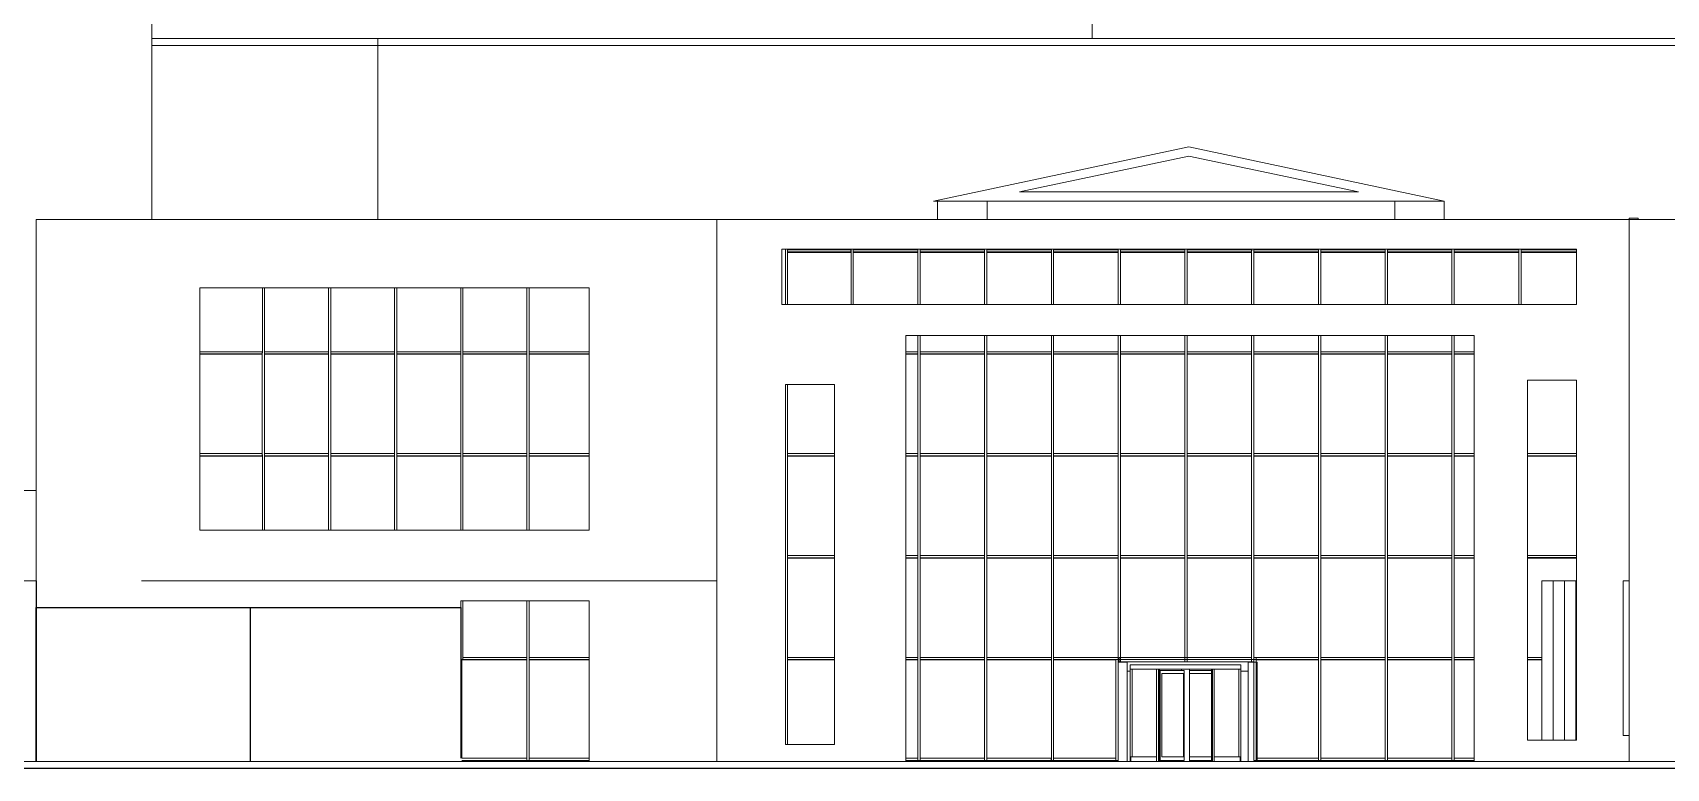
# Model space of a CAD drawing. Header units: millimetres. Extents: x 3062 to 3755, y 1606 to 1663.
# Drawn here: x 3232.74 to 3239.11, y 1630.89 to 1633.77 of the extents above; entities that cross this region are included whole.
import ezdxf

# ---------------------------------------------------------------- set-up
doc = ezdxf.new("R2010")
doc.units = ezdxf.units.MM
for name, color, linetype, lineweight in [('A-COLS', 52, 'Continuous', 9), ('A-DOOR', 31, 'Continuous', 9), ('A-DOOR-FRAM', 31, 'Continuous', 18), ('A-DOOR-GLAZ', 31, 'Continuous', 9), ('A-FLOR', 192, 'Continuous', 9), ('A-GENM', 13, 'Continuous', 9), ('A-GLAZ-CURT', 52, 'Continuous', 9), ('A-GLAZ-CWMG', 51, 'Continuous', 9), ('A-WALL', 113, 'Continuous', 9)]:
    doc.layers.add(name, color=color, linetype=linetype, lineweight=lineweight)
doc.layers.add('WORK', color=7, linetype='Continuous')

# ---------------------------------------------------------------- blocks, each defined once
blk = doc.blocks.new('System Panel - Glazed-417471-South')
at = {"layer": 'A-GLAZ-CURT'}
for p, q in [((136432, 2249), (136112, 2249)), ((137197, 2249), (137182, 2249))]:
    blk.add_line(p, q, dxfattribs=at)
blk = doc.blocks.new('System Panel - Glazed-V1-South')
at = {"layer": 'A-GLAZ-CURT'}
blk.add_line((134932, 2249), (134494, 2249), dxfattribs=at)
blk = doc.blocks.new('System Panel - Glazed-V2-South')
at = {"layer": 'A-GLAZ-CURT'}
blk.add_line((134444, 2249), (133017, 2249), dxfattribs=at)
blk = doc.blocks.new('System Panel - Glazed-427677-South')
at = {"layer": 'A-GLAZ-CURT'}
blk.add_line((131490, 2249), (130112, 2249), dxfattribs=at)
blk = doc.blocks.new('System Panel - Glazed-427678-South')
at = {"layer": 'A-GLAZ-CURT'}
blk.add_line((127008, 2249), (125630, 2249), dxfattribs=at)
blk = doc.blocks.new('System Panel - Glazed-417472-South')
at = {"layer": 'A-GLAZ-CURT'}
blk.add_line((137197, 4504), (136112, 4504), dxfattribs=at)
blk = doc.blocks.new('System Panel - Glazed-V3-South')
at = {"layer": 'A-GLAZ-CURT'}
blk.add_line((134932, 4504), (134494, 4504), dxfattribs=at)
blk = doc.blocks.new('System Panel - Glazed-V4-South')
at = {"layer": 'A-GLAZ-CURT'}
blk.add_line((134444, 4504), (133017, 4504), dxfattribs=at)
blk = doc.blocks.new('Rectangular Mullion - 50 x 150mm-427671-South')
at = {"layer": 'A-GLAZ-CWMG'}
for p, q in [((125630, 26), (125630, 73)), ((125630, 73), (127008, 73)), ((125630, 5), (125630, 26)), ((125630, 26), (127008, 26)), ((127008, 73), (127008, 26)), ((127008, 26), (127008, 5))]:
    blk.add_line(p, q, dxfattribs=at)
blk = doc.blocks.new('Rectangular Mullion - 50 x 150mm-355418-South')
at = {"layer": 'A-GLAZ-CWMG'}
blk.add_line((119746, 2281), (119746, 376), dxfattribs=at)
blk = doc.blocks.new('Rectangular Mullion - 50 x 150mm-355419-South')
at = {"layer": 'A-GLAZ-CWMG'}
blk.add_line((119746, 4536), (119746, 2281), dxfattribs=at)
blk = doc.blocks.new('Rectangular Mullion - 50 x 150mm-V6-South')
at = {"layer": 'A-GLAZ-CWMG'}
blk.add_line((119746, 8346), (119746, 6791), dxfattribs=at)
blk = doc.blocks.new('Rectangular Mullion - 50 x 150mm-417468-South')
at = {"layer": 'A-GLAZ-CWMG'}
for p, q in [((136432, 2304), (136112, 2304)), ((136432, 2257), (136112, 2257)), ((137197, 2304), (137182, 2304)), ((137197, 2257), (137182, 2257))]:
    blk.add_line(p, q, dxfattribs=at)
blk = doc.blocks.new('Rectangular Mullion - 50 x 150mm-V7-South')
at = {"layer": 'A-GLAZ-CWMG'}
for p, q in [((134494, 2257), (134494, 2304)), ((134932, 2304), (134494, 2304)), ((134932, 2257), (134494, 2257))]:
    blk.add_line(p, q, dxfattribs=at)
blk = doc.blocks.new('Rectangular Mullion - 50 x 150mm-V8-South')
at = {"layer": 'A-GLAZ-CWMG'}
for p, q in [((133017, 2257), (133017, 2304)), ((134444, 2304), (133017, 2304)), ((134444, 2257), (133017, 2257)), ((134444, 2304), (134444, 2257))]:
    blk.add_line(p, q, dxfattribs=at)
blk = doc.blocks.new('Rectangular Mullion - 50 x 150mm-V9-South')
at = {"layer": 'A-GLAZ-CWMG'}
for p, q in [((130062, 2257), (130062, 2304)), ((131490, 2304), (130062, 2304)), ((131490, 2257), (130062, 2257)), ((131490, 2304), (131490, 2257))]:
    blk.add_line(p, q, dxfattribs=at)
blk = doc.blocks.new('Rectangular Mullion - 50 x 150mm-V10-South')
at = {"layer": 'A-GLAZ-CWMG'}
for p, q in [((128585, 2257), (128585, 2304)), ((130012, 2304), (128585, 2304)), ((128585, 2206), (128585, 2257)), ((130012, 2257), (128585, 2257)), ((130012, 2206), (128585, 2206)), ((130012, 2304), (130012, 2257)), ((130012, 2257), (130012, 2206))]:
    blk.add_line(p, q, dxfattribs=at)
blk = doc.blocks.new('Rectangular Mullion - 50 x 150mm-V11-South')
at = {"layer": 'A-GLAZ-CWMG'}
for p, q in [((125630, 2257), (125630, 2304)), ((127058, 2304), (125630, 2304)), ((127058, 2257), (125630, 2257)), ((127058, 2304), (127058, 2257))]:
    blk.add_line(p, q, dxfattribs=at)
blk = doc.blocks.new('Rectangular Mullion - 50 x 150mm-V12-South')
at = {"layer": 'A-GLAZ-CWMG'}
for p, q in [((137197, 4560), (136112, 4560)), ((137197, 4513), (136112, 4513))]:
    blk.add_line(p, q, dxfattribs=at)
blk = doc.blocks.new('Rectangular Mullion - 50 x 150mm-355409-South')
at = {"layer": 'A-GLAZ-CWMG'}
for p, q in [((134444, 2281), (134444, 26)), ((134494, 2281), (134494, 26)), ((134494, 26), (134444, 26)), ((134444, 26), (134444, 5)), ((134494, 5), (134494, 26))]:
    blk.add_line(p, q, dxfattribs=at)
blk = doc.blocks.new('Rectangular Mullion - 50 x 150mm-427672-South')
at = {"layer": 'A-GLAZ-CWMG'}
for p, q in [((130012, 2281), (130012, 2257)), ((130062, 2257), (130012, 2257)), ((130012, 2257), (130012, 2206)), ((130012, 2206), (130062, 2206)), ((130062, 2281), (130062, 2257))]:
    blk.add_line(p, q, dxfattribs=at)
blk = doc.blocks.new('Rectangular Mullion - 50 x 150mm-355410-South')
at = {"layer": 'A-GLAZ-CWMG'}
for p, q in [((134444, 4536), (134444, 2281)), ((134494, 4536), (134494, 2281))]:
    blk.add_line(p, q, dxfattribs=at)
blk = doc.blocks.new('Rectangular Mullion - 50 x 150mm-396944-South')
at = {"layer": 'A-GLAZ-CWMG'}
for p, q in [((128535, 4536), (128535, 2257)), ((128585, 4536), (128585, 2257)), ((128585, 2257), (128535, 2257)), ((128535, 2257), (128535, 2206)), ((128535, 2206), (128585, 2206)), ((128585, 2206), (128585, 2257))]:
    blk.add_line(p, q, dxfattribs=at)
blk = doc.blocks.new('Rectangular Mullion - 50 x 150mm-V13-South')
at = {"layer": 'A-GLAZ-CWMG'}
for p, q in [((127058, 4536), (127058, 2257)), ((127108, 4536), (127108, 2257)), ((127108, 2257), (127058, 2257)), ((127058, 2206), (127108, 2206)), ((127108, 2206), (127108, 2257))]:
    blk.add_line(p, q, dxfattribs=at)
blk = doc.blocks.new('System Panel - Glazed-396876-South')
at = {"layer": 'A-GLAZ-CURT'}
blk.add_line((115357, 2249), (114026, 2249), dxfattribs=at)
blk = doc.blocks.new('System Panel - Glazed-396945-South')
at = {"layer": 'A-GLAZ-CURT'}
for p, q in [((113976, 2249), (112538, 2249)), ((112538, 2249), (112538, 73))]:
    blk.add_line(p, q, dxfattribs=at)
blk = doc.blocks.new('System Panel - Glazed-V17-South')
at = {"layer": 'A-GLAZ-CURT'}
blk.add_line((115357, 6759), (114026, 6759), dxfattribs=at)
blk = doc.blocks.new('System Panel - Glazed-V18-South')
at = {"layer": 'A-GLAZ-CURT'}
blk.add_line((113976, 6759), (112563, 6759), dxfattribs=at)
blk = doc.blocks.new('System Panel - Glazed-V19-South')
at = {"layer": 'A-GLAZ-CURT'}
blk.add_line((108124, 6759), (106739, 6759), dxfattribs=at)
blk = doc.blocks.new('System Panel - Glazed-V20-South')
at = {"layer": 'A-GLAZ-CURT'}
blk.add_line((115357, 9014), (114026, 9014), dxfattribs=at)
blk = doc.blocks.new('System Panel - Glazed-V21-South')
at = {"layer": 'A-GLAZ-CURT'}
blk.add_line((113976, 9014), (112563, 9014), dxfattribs=at)
blk = doc.blocks.new('System Panel - Glazed-V22-South')
at = {"layer": 'A-GLAZ-CURT'}
blk.add_line((108124, 9014), (106739, 9014), dxfattribs=at)
blk = doc.blocks.new('Rectangular Mullion - 50 x 150mm-396872-South')
at = {"layer": 'A-GLAZ-CWMG'}
for p, q in [((114026, 26), (114026, 73)), ((114026, 73), (115357, 73)), ((114026, 5), (114026, 26)), ((114026, 26), (115357, 26))]:
    blk.add_line(p, q, dxfattribs=at)
blk = doc.blocks.new('Rectangular Mullion - 50 x 150mm-396942-South')
at = {"layer": 'A-GLAZ-CWMG'}
for p, q in [((112538, 73), (113976, 73)), ((112538, 26), (113976, 26)), ((113976, 73), (113976, 26)), ((113976, 26), (113976, 5))]:
    blk.add_line(p, q, dxfattribs=at)
blk = doc.blocks.new('Rectangular Mullion - 50 x 150mm-396874-South')
at = {"layer": 'A-GLAZ-CWMG'}
for p, q in [((114026, 2257), (114026, 2304)), ((115357, 2304), (114026, 2304)), ((115357, 2257), (114026, 2257))]:
    blk.add_line(p, q, dxfattribs=at)
blk = doc.blocks.new('Rectangular Mullion - 50 x 150mm-396875-South')
at = {"layer": 'A-GLAZ-CWMG'}
for p, q in [((112563, 2257), (112563, 2304)), ((113976, 2304), (112563, 2304)), ((112563, 2249), (112563, 2257)), ((113976, 2257), (112563, 2257)), ((113976, 2304), (113976, 2257))]:
    blk.add_line(p, q, dxfattribs=at)
blk = doc.blocks.new('Rectangular Mullion - 50 x 150mm-V26-South')
at = {"layer": 'A-GLAZ-CWMG'}
for p, q in [((108174, 2257), (108174, 2304)), ((109587, 2304), (108174, 2304)), ((109587, 2257), (108174, 2257)), ((109587, 2304), (109587, 2257))]:
    blk.add_line(p, q, dxfattribs=at)
blk = doc.blocks.new('Rectangular Mullion - 50 x 150mm-V28-South')
at = {"layer": 'A-GLAZ-CWMG'}
for p, q in [((108124, 6815), (106739, 6815)), ((108124, 6768), (106739, 6768)), ((108124, 6815), (108124, 6768))]:
    blk.add_line(p, q, dxfattribs=at)
blk = doc.blocks.new('Rectangular Mullion - 50 x 150mm-V29-South')
at = {"layer": 'A-GLAZ-CWMG'}
for p, q in [((113976, 3557), (113976, 2281)), ((114026, 3557), (114026, 2281))]:
    blk.add_line(p, q, dxfattribs=at)
blk = doc.blocks.new('Rectangular Mullion - 50 x 150mm-V30-South')
at = {"layer": 'A-GLAZ-CWMG'}
for p, q in [((112513, 3557), (112513, 2257)), ((112563, 3557), (112563, 2257)), ((112563, 2257), (112513, 2257)), ((112513, 2257), (112513, 2249)), ((112563, 2249), (112563, 2257))]:
    blk.add_line(p, q, dxfattribs=at)
blk = doc.blocks.new('Rectangular Mullion - 50 x 150mm-V31-South')
at = {"layer": 'A-GLAZ-CWMG'}
for p, q in [((113976, 6791), (113976, 5122)), ((114026, 6791), (114026, 5122))]:
    blk.add_line(p, q, dxfattribs=at)
blk = doc.blocks.new('System Panel - Glazed-V32-South')
at = {"layer": 'A-GLAZ-CURT'}
blk.add_line((137197, 11270), (135972, 11270), dxfattribs=at)
blk = doc.blocks.new('System Panel - Glazed-V33-South')
at = {"layer": 'A-GLAZ-CURT'}
blk.add_line((135922, 11270), (134494, 11270), dxfattribs=at)
blk = doc.blocks.new('System Panel - Glazed-V34-South')
at = {"layer": 'A-GLAZ-CURT'}
blk.add_line((134444, 11270), (133017, 11270), dxfattribs=at)
blk = doc.blocks.new('Rectangular Mullion - 50 x 150mm-V36-South')
at = {"layer": 'A-GLAZ-CWMG'}
for p, q in [((119696, 11302), (119696, 10116)), ((119746, 11302), (119746, 10116))]:
    blk.add_line(p, q, dxfattribs=at)
blk = doc.blocks.new('Rectangular Mullion - 50 x 150mm-392185-South')
at = {"layer": 'A-GLAZ-CWMG'}
for p, q in [((119696, 11337), (119696, 11302)), ((119746, 11337), (119746, 11302))]:
    blk.add_line(p, q, dxfattribs=at)
blk = doc.blocks.new('Rectangular Mullion - 50 x 150mm-V37-South')
at = {"layer": 'A-GLAZ-CWMG'}
for p, q in [((135922, 11302), (135922, 10116)), ((135972, 11302), (135972, 10116))]:
    blk.add_line(p, q, dxfattribs=at)
blk = doc.blocks.new('Rectangular Mullion - 50 x 150mm-392181-South')
at = {"layer": 'A-GLAZ-CWMG'}
for p, q in [((135922, 11337), (135922, 11302)), ((135972, 11337), (135972, 11302))]:
    blk.add_line(p, q, dxfattribs=at)
blk = doc.blocks.new('Rectangular Mullion - 50 x 150mm-V38-South')
at = {"layer": 'A-GLAZ-CWMG'}
for p, q in [((134444, 11302), (134444, 10116)), ((134494, 11302), (134494, 10116)), ((134444, 9430), (134444, 9047)), ((134494, 9430), (134494, 9047))]:
    blk.add_line(p, q, dxfattribs=at)
blk = doc.blocks.new('Rectangular Mullion - 50 x 150mm-V39-South')
at = {"layer": 'A-GLAZ-CWMG'}
for p, q in [((135972, 11278), (135972, 11325)), ((137197, 11325), (135972, 11325)), ((137197, 11278), (135972, 11278))]:
    blk.add_line(p, q, dxfattribs=at)
blk = doc.blocks.new('Rectangular Mullion - 50 x 150mm-V95-South')
at = {"layer": 'A-GLAZ-CWMG'}
for p, q in [((113976, 10485), (113976, 9047)), ((114026, 10485), (114026, 9047))]:
    blk.add_line(p, q, dxfattribs=at)
blk = doc.blocks.new('Generic Models 12 - Generic Models 12-397326-South')
at = {"layer": 'A-GENM'}
for p, q in [((128625, 13607), (122975, 12406)), ((128625, 13607), (122975, 12406)), ((124878, 12606), (128625, 13402)), ((134275, 12406), (128625, 13607)), ((134275, 12406), (128625, 13607)), ((128625, 13402), (132373, 12606)), ((122975, 12406), (134275, 12406)), ((122975, 12406), (134275, 12406)), ((124157, 12406), (123064, 12406)), ((123064, 12406), (123064, 12000)), ((124157, 12000), (124157, 12406)), ((132373, 12606), (124878, 12606)), ((134275, 12406), (133182, 12406)), ((133182, 12406), (133182, 12000)), ((134275, 12000), (134275, 12406))]:
    blk.add_line(p, q, dxfattribs=at)
blk = doc.blocks.new('Rectangular Mullion - 50 x 150mm-417467-South')
at = {"layer": 'A-GLAZ-CWMG'}
for p, q in [((124153, 26), (124153, 73)), ((124153, 73), (125580, 73)), ((124153, 5), (124153, 26)), ((124153, 26), (125580, 26)), ((125580, 73), (125580, 26)), ((125580, 26), (125580, 5))]:
    blk.add_line(p, q, dxfattribs=at)
blk = doc.blocks.new('System Panel - Glazed-V110-South')
at = {"layer": 'A-GLAZ-CURT'}
blk.add_line((122626, 2249), (122361, 2249), dxfattribs=at)
blk = doc.blocks.new('System Panel - Glazed-V111-South')
at = {"layer": 'A-GLAZ-CURT'}
blk.add_line((122626, 4504), (122361, 4504), dxfattribs=at)
blk = doc.blocks.new('System Panel - Glazed-V112-South')
at = {"layer": 'A-GLAZ-CURT'}
blk.add_line((122626, 11270), (121198, 11270), dxfattribs=at)
blk = doc.blocks.new('System Panel - Glazed-417533-South')
at = {"layer": 'A-GLAZ-CURT'}
blk.add_line((120782, 2249), (119746, 2249), dxfattribs=at)
blk = doc.blocks.new('System Panel - Glazed-417534-South')
at = {"layer": 'A-GLAZ-CURT'}
blk.add_line((120782, 4504), (119746, 4504), dxfattribs=at)
blk = doc.blocks.new('System Panel - Glazed-V114-South')
at = {"layer": 'A-GLAZ-CURT'}
blk.add_line((121148, 11270), (119746, 11270), dxfattribs=at)
blk = doc.blocks.new('Rectangular Mullion - 50 x 150mm-V115-South')
at = {"layer": 'A-GLAZ-CWMG'}
for p, q in [((122361, 73), (122626, 73)), ((122361, 26), (122626, 26)), ((122626, 73), (122626, 26)), ((122626, 26), (122626, 5))]:
    blk.add_line(p, q, dxfattribs=at)
blk = doc.blocks.new('Rectangular Mullion - 50 x 150mm-V116-South')
at = {"layer": 'A-GLAZ-CWMG'}
for p, q in [((122626, 2304), (122361, 2304)), ((122626, 2257), (122361, 2257)), ((122626, 2304), (122626, 2257))]:
    blk.add_line(p, q, dxfattribs=at)
blk = doc.blocks.new('Rectangular Mullion - 50 x 150mm-417532-South')
at = {"layer": 'A-GLAZ-CWMG'}
for p, q in [((119746, 2257), (119746, 2304)), ((120782, 2304), (119746, 2304)), ((120782, 2257), (119746, 2257))]:
    blk.add_line(p, q, dxfattribs=at)
blk = doc.blocks.new('Rectangular Mullion - 50 x 150mm-V117-South')
at = {"layer": 'A-GLAZ-CWMG'}
for p, q in [((119746, 11278), (119746, 11325)), ((121148, 11325), (119746, 11325)), ((121148, 11278), (119746, 11278)), ((121148, 11325), (121148, 11278))]:
    blk.add_line(p, q, dxfattribs=at)
blk = doc.blocks.new('Generic Models 1 - Generic Models 1-418519-South')
at = {"layer": 'A-GENM'}
for p, q in [((97763, 6000), (103123, 6000)), ((97763, 4000), (103123, 4000))]:
    blk.add_line(p, q, dxfattribs=at)
blk = doc.blocks.new('Rectangular Mullion - 50 x 150mm-V158-South')
at = {"layer": 'A-GLAZ-CWMG'}
for p, q in [((134494, 26), (134494, 73)), ((134494, 73), (134932, 73)), ((134494, 5), (134494, 26)), ((134494, 26), (134932, 26))]:
    blk.add_line(p, q, dxfattribs=at)
blk = doc.blocks.new('Rectangular Mullion - 50 x 150mm-V159-South')
at = {"layer": 'A-GLAZ-CWMG'}
for p, q in [((130112, 26), (130112, 73)), ((130112, 73), (131490, 73)), ((130112, 26), (131490, 26)), ((131490, 73), (131490, 26)), ((131490, 26), (131490, 5))]:
    blk.add_line(p, q, dxfattribs=at)
blk = doc.blocks.new('Rectangular Mullion - 50 x 150mm-427673-South')
at = {"layer": 'A-GLAZ-CWMG'}
for p, q in [((128560, 2304), (130012, 2304)), ((128560, 2257), (130012, 2257)), ((130012, 2206), (128560, 2206)), ((130012, 2304), (130012, 2257)), ((130012, 2257), (130012, 2206))]:
    blk.add_line(p, q, dxfattribs=at)
blk = doc.blocks.new('Rectangular Mullion - 50 x 150mm-427674-South')
at = {"layer": 'A-GLAZ-CWMG'}
for p, q in [((127083, 2257), (127083, 2304)), ((127083, 2304), (128560, 2304)), ((127083, 2206), (127083, 2257)), ((127083, 2257), (128560, 2257)), ((128560, 2206), (127083, 2206))]:
    blk.add_line(p, q, dxfattribs=at)
blk = doc.blocks.new('Rectangular Mullion - 50 x 150mm-427675-South')
at = {"layer": 'A-GLAZ-CWMG'}
for p, q in [((130062, 2304), (130112, 2304)), ((130062, 2304), (130062, 26)), ((130112, 2304), (130112, 26)), ((130112, 26), (130062, 26))]:
    blk.add_line(p, q, dxfattribs=at)
blk = doc.blocks.new('Rectangular Mullion - 50 x 150mm-427676-South')
at = {"layer": 'A-GLAZ-CWMG'}
for p, q in [((127008, 2257), (127058, 2257)), ((127008, 26), (127008, 2257)), ((127058, 26), (127058, 2257)), ((127058, 26), (127008, 26)), ((127008, 26), (127008, 5))]:
    blk.add_line(p, q, dxfattribs=at)
blk = doc.blocks.new('Door-Exterior-Revolving-Full Glass-Metal - 96__ x 84__-431191-South')
at = {"layer": 'A-DOOR'}
for p, q in [((127974, 2016), (127989, 2016)), ((128521, 2016), (127989, 2016)), ((127989, 2016), (127989, 25)), ((128023, 106), (128023, 1949)), ((128023, 1949), (128518, 1949)), ((128518, 1949), (128518, 106)), ((128521, 25), (128521, 2016)), ((129121, 2016), (128634, 2016)), ((128634, 2016), (128634, 25)), ((128640, 1949), (129121, 1949)), ((128640, 106), (128640, 1949)), ((127974, 25), (127989, 25)), ((127989, 25), (128521, 25)), ((128518, 106), (128023, 106)), ((128634, 25), (129121, 25)), ((129121, 106), (128640, 106))]:
    blk.add_line(p, q, dxfattribs=at)
at = {"layer": 'A-DOOR-FRAM'}
for p, q in [((127322, 2143), (127322, 2042)), ((127322, 2143), (128548, 2143)), ((127322, 2042), (127322, 2000)), ((128548, 2042), (127324, 2042)), ((127909, 5), (127909, 2042)), ((127952, 2042), (127952, 5)), ((127974, 2042), (127974, 5)), ((128459, 2042), (128459, 2016)), ((128548, 2143), (129773, 2143)), ((129771, 2042), (128548, 2042)), ((128636, 5), (128636, 2042)), ((129121, 2042), (129121, 5)), ((129143, 2042), (129143, 5)), ((129186, 2042), (129186, 5)), ((129773, 2042), (129773, 2143)), ((129773, 2042), (129773, 2000)), ((127909, 102), (127337, 102)), ((127337, 5), (127337, 102)), ((127909, 102), (127909, 5)), ((128459, 25), (128459, 5)), ((129758, 102), (129186, 102)), ((129186, 5), (129186, 102)), ((129758, 102), (129758, 5))]:
    blk.add_line(p, q, dxfattribs=at)
at = {"layer": 'A-DOOR-GLAZ'}
for p, q in [((127370, 2042), (127370, 102)), ((128504, 106), (128504, 1949)), ((129725, 2042), (129725, 102))]:
    blk.add_line(p, q, dxfattribs=at)

msp = doc.modelspace()

# ---------------------------------------------------------------- linework, layer by layer
at = {"layer": 'A-COLS'}
for p, q in [((3238.6279, 1631.6261), (3238.7161, 1631.6261)), ((3238.6279, 1631.0037), (3238.6279, 1631.6261)), ((3238.672, 1631.6261), (3238.7602, 1631.6261)), ((3238.672, 1631.0037), (3238.672, 1631.6261)), ((3238.7161, 1631.0037), (3238.7161, 1631.6261)), ((3238.7602, 1631.0037), (3238.7602, 1631.6261)), ((3238.9453, 1631.0224), (3238.9453, 1631.6261)), ((3238.9682, 1631.6261), (3238.9453, 1631.6261)), ((3238.9453, 1631.0224), (3238.9682, 1631.0224))]:
    msp.add_line(p, q, dxfattribs=at)
at = {"layer": 'A-FLOR'}
for p, q in [((3233.2059, 1633.7421), (3241.3345, 1633.7421)), ((3233.2059, 1633.7421), (3233.2059, 1633.7156)), ((3234.0875, 1633.7421), (3234.0875, 1633.7156)), ((3235.41, 1633.0368), (3238.9682, 1633.0368)), ((3233.1652, 1631.6261), (3235.41, 1631.6261)), ((3230.4223, 1630.9217), (3243.75, 1630.9217)), ((3243.7506, 1630.8953), (3230.4228, 1630.8953)), ((3243.7506, 1630.8944), (3230.4228, 1630.8944))]:
    msp.add_line(p, q, dxfattribs=at)
at = {"layer": 'A-WALL'}
for p, q in [((3233.2059, 1633.7421), (3233.2059, 1638.5029)), ((3236.8735, 1638.5029), (3236.8735, 1633.7421)), ((3240.4, 1633.7156), (3233.2059, 1633.7156)), ((3233.2059, 1633.7156), (3233.2059, 1633.0368)), ((3234.0875, 1633.7156), (3234.0875, 1633.0368)), ((3241.3169, 1633.0368), (3232.7546, 1633.0368)), ((3232.7546, 1633.0368), (3232.7546, 1631.6208)), ((3235.41, 1633.0368), (3235.41, 1630.9217)), ((3238.9682, 1633.0411), (3238.9682, 1630.9217)), ((3238.9682, 1633.0411), (3239.0035, 1633.0411)), ((3239.0035, 1633.0411), (3239.0035, 1633.0368)), ((3235.6631, 1632.9199), (3238.7629, 1632.9199)), ((3235.6631, 1632.7045), (3235.6631, 1632.9199)), ((3238.7629, 1632.9199), (3238.7629, 1632.7045)), ((3233.3922, 1631.824), (3233.3922, 1632.7696)), ((3233.3922, 1632.7696), (3234.9118, 1632.7696)), ((3234.9118, 1632.7696), (3234.9118, 1631.824)), ((3238.7629, 1632.7045), (3235.6631, 1632.7045)), ((3236.1469, 1630.9217), (3236.1469, 1632.5836)), ((3236.1469, 1632.5836), (3238.3635, 1632.5836)), ((3238.3635, 1632.5836), (3238.3635, 1630.9217)), ((3235.6769, 1630.9871), (3235.6769, 1632.3924)), ((3235.6769, 1632.3924), (3235.8683, 1632.3924)), ((3235.8683, 1632.3924), (3235.8683, 1630.9871)), ((3238.5715, 1632.409), (3238.7629, 1632.409)), ((3238.5715, 1631.0037), (3238.5715, 1632.409)), ((3238.7629, 1632.409), (3238.7629, 1631.0037)), ((3234.9118, 1631.824), (3233.3922, 1631.824)), ((3234.4103, 1631.5481), (3234.9118, 1631.5481)), ((3234.9118, 1631.5481), (3234.9118, 1630.9217)), ((3236.9749, 1630.9217), (3236.9749, 1631.3088)), ((3236.9749, 1631.3088), (3237.0102, 1631.3088)), ((3237.0102, 1631.3088), (3237.0102, 1630.9217)), ((3237.4827, 1630.9217), (3237.4827, 1631.3088)), ((3237.4827, 1631.3088), (3237.518, 1631.3088)), ((3237.518, 1631.3088), (3237.518, 1630.9217)), ((3237.0216, 1631.2735), (3237.0102, 1631.2735)), ((3237.0216, 1630.9217), (3237.0216, 1631.2735)), ((3237.4827, 1631.2735), (3237.4538, 1631.2735)), ((3237.4538, 1631.2735), (3237.4538, 1630.9217)), ((3235.8683, 1630.9871), (3235.6769, 1630.9871)), ((3238.7629, 1631.0037), (3238.5715, 1631.0037))]:
    msp.add_line(p, q, dxfattribs=at)
at = {"layer": 'WORK', "ltscale": 0.5}
for p, q in [((3232.7546, 1631.6261), (3232.7546, 1630.9217)), ((3232.7546, 1630.9217), (3232.7546, 1631.5215)), ((3232.7546, 1631.5215), (3234.4103, 1631.5215)), ((3233.5884, 1631.5215), (3233.5884, 1630.9217)), ((3234.4103, 1631.5215), (3234.4103, 1630.9336))]:
    msp.add_line(p, q, dxfattribs=at)

# ---------------------------------------------------------------- block references
at = {"layer": 'A-DOOR', "xscale": 0.0001763266083770742, "yscale": 0.0001763266083770742, "zscale": 0.0001763266083770742}
msp.add_blockref('Door-Exterior-Revolving-Full Glass-Metal - 96__ x 84__-431191-South', (3214.5713, 1630.9208), dxfattribs=at)
at = {"layer": 'A-GENM', "xscale": 0.0001763266083770742, "yscale": 0.0001763266083770742, "zscale": 0.0001763266083770742}
for name in ['Generic Models 12 - Generic Models 12-397326-South', 'Generic Models 1 - Generic Models 1-418519-South']:
    msp.add_blockref(name, (3214.5713, 1630.9208), dxfattribs=at)
at = {"layer": 'A-GLAZ-CURT', "xscale": 0.0001763266083770742, "yscale": 0.0001763266083770742, "zscale": 0.0001763266083770742}
for name, p in [('System Panel - Glazed-V114-South', (3214.5713, 1630.9208)), ('System Panel - Glazed-V112-South', (3214.5713, 1630.9208)), ('System Panel - Glazed-V34-South', (3212.7479, 1630.9208)), ('System Panel - Glazed-V34-South', (3213.0084, 1630.9208)), ('System Panel - Glazed-V34-South', (3213.2689, 1630.9208)), ('System Panel - Glazed-V34-South', (3213.5294, 1630.9208)), ('System Panel - Glazed-V34-South', (3213.7899, 1630.9208)), ('System Panel - Glazed-V34-South', (3214.0503, 1630.9208)), ('System Panel - Glazed-V34-South', (3214.3108, 1630.9208)), ('System Panel - Glazed-V34-South', (3214.5713, 1630.9208)), ('System Panel - Glazed-V33-South', (3214.5713, 1630.9208)), ('System Panel - Glazed-V32-South', (3214.5713, 1630.9208)), ('System Panel - Glazed-V22-South', (3214.5713, 1630.9208)), ('System Panel - Glazed-V21-South', (3213.7975, 1630.9208)), ('System Panel - Glazed-V21-South', (3214.0554, 1630.9208)), ('System Panel - Glazed-V21-South', (3214.3134, 1630.9208)), ('System Panel - Glazed-V21-South', (3214.5713, 1630.9208)), ('System Panel - Glazed-V20-South', (3214.5713, 1630.9208)), ('System Panel - Glazed-V111-South', (3214.5713, 1631.7162)), ('System Panel - Glazed-V4-South', (3212.7479, 1631.7162)), ('System Panel - Glazed-V4-South', (3213.0084, 1631.7162)), ('System Panel - Glazed-V4-South', (3213.2689, 1631.7162)), ('System Panel - Glazed-V4-South', (3213.5294, 1631.7162)), ('System Panel - Glazed-V4-South', (3213.7899, 1631.7162)), ('System Panel - Glazed-V4-South', (3214.0503, 1631.7162)), ('System Panel - Glazed-V4-South', (3214.3108, 1631.7162)), ('System Panel - Glazed-V4-South', (3214.5713, 1631.7162)), ('System Panel - Glazed-V3-South', (3214.5713, 1631.7162)), ('System Panel - Glazed-V19-South', (3214.5713, 1630.9208)), ('System Panel - Glazed-V18-South', (3213.7975, 1630.9208)), ('System Panel - Glazed-V18-South', (3214.0554, 1630.9208)), ('System Panel - Glazed-V18-South', (3214.3134, 1630.9208)), ('System Panel - Glazed-V18-South', (3214.5713, 1630.9208)), ('System Panel - Glazed-V17-South', (3214.5713, 1630.9208)), ('System Panel - Glazed-417534-South', (3214.5713, 1631.3185)), ('System Panel - Glazed-V111-South', (3214.5713, 1631.3185)), ('System Panel - Glazed-V4-South', (3212.7479, 1631.3185)), ('System Panel - Glazed-V4-South', (3213.0084, 1631.3185)), ('System Panel - Glazed-V4-South', (3213.2689, 1631.3185)), ('System Panel - Glazed-V4-South', (3213.5294, 1631.3185)), ('System Panel - Glazed-V4-South', (3213.7899, 1631.3185)), ('System Panel - Glazed-V4-South', (3214.0503, 1631.3185)), ('System Panel - Glazed-V4-South', (3214.3108, 1631.3185)), ('System Panel - Glazed-V4-South', (3214.5713, 1631.3185)), ('System Panel - Glazed-V3-South', (3214.5713, 1631.3185)), ('System Panel - Glazed-417472-South', (3214.5713, 1631.3185)), ('System Panel - Glazed-417534-South', (3214.5713, 1630.9208)), ('System Panel - Glazed-V111-South', (3214.5713, 1630.9208)), ('System Panel - Glazed-V4-South', (3212.7479, 1630.9208)), ('System Panel - Glazed-V4-South', (3213.0084, 1630.9208)), ('System Panel - Glazed-V4-South', (3213.2689, 1630.9208)), ('System Panel - Glazed-V4-South', (3213.5294, 1630.9208)), ('System Panel - Glazed-V4-South', (3213.7899, 1630.9208)), ('System Panel - Glazed-V4-South', (3214.0503, 1630.9208)), ('System Panel - Glazed-V4-South', (3214.3108, 1630.9208)), ('System Panel - Glazed-V4-South', (3214.5713, 1630.9208)), ('System Panel - Glazed-V3-South', (3214.5713, 1630.9208)), ('System Panel - Glazed-417472-South', (3214.5713, 1630.9208)), ('System Panel - Glazed-396945-South', (3214.5713, 1630.9208)), ('System Panel - Glazed-396876-South', (3214.5713, 1630.9208)), ('System Panel - Glazed-417533-South', (3214.5713, 1630.9208)), ('System Panel - Glazed-V110-South', (3214.5713, 1630.9208)), ('System Panel - Glazed-V2-South', (3212.7479, 1630.9208)), ('System Panel - Glazed-V2-South', (3213.0084, 1630.9208)), ('System Panel - Glazed-427678-South', (3214.5713, 1630.9208)), ('System Panel - Glazed-427677-South', (3214.5713, 1630.9208)), ('System Panel - Glazed-V2-South', (3214.3108, 1630.9208)), ('System Panel - Glazed-V2-South', (3214.5713, 1630.9208)), ('System Panel - Glazed-V1-South', (3214.5713, 1630.9208)), ('System Panel - Glazed-417471-South', (3214.5713, 1630.9208))]:
    msp.add_blockref(name, p, dxfattribs=at)
at = {"layer": 'A-GLAZ-CWMG', "xscale": 0.0001763266083770742, "yscale": 0.0001763266083770742, "zscale": 0.0001763266083770742}
for name, p in [('Rectangular Mullion - 50 x 150mm-392185-South', (3214.5713, 1630.9208)), ('Rectangular Mullion - 50 x 150mm-V36-South', (3214.5713, 1630.9208)), ('Rectangular Mullion - 50 x 150mm-V117-South', (3214.5713, 1630.9208)), ('Rectangular Mullion - 50 x 150mm-392181-South', (3211.9664, 1630.9208)), ('Rectangular Mullion - 50 x 150mm-V37-South', (3211.9664, 1630.9208)), ('Rectangular Mullion - 50 x 150mm-V8-South', (3212.4874, 1632.5115)), ('Rectangular Mullion - 50 x 150mm-392181-South', (3212.2269, 1630.9208)), ('Rectangular Mullion - 50 x 150mm-V38-South', (3212.4874, 1630.9208)), ('Rectangular Mullion - 50 x 150mm-V8-South', (3212.7479, 1632.5115)), ('Rectangular Mullion - 50 x 150mm-392181-South', (3212.4874, 1630.9208)), ('Rectangular Mullion - 50 x 150mm-V38-South', (3212.7479, 1630.9208)), ('Rectangular Mullion - 50 x 150mm-V8-South', (3213.0084, 1632.5115)), ('Rectangular Mullion - 50 x 150mm-392181-South', (3212.7479, 1630.9208)), ('Rectangular Mullion - 50 x 150mm-V38-South', (3213.0084, 1630.9208)), ('Rectangular Mullion - 50 x 150mm-V8-South', (3213.2689, 1632.5115)), ('Rectangular Mullion - 50 x 150mm-392181-South', (3213.0084, 1630.9208)), ('Rectangular Mullion - 50 x 150mm-V38-South', (3213.2689, 1630.9208)), ('Rectangular Mullion - 50 x 150mm-V8-South', (3213.5294, 1632.5115)), ('Rectangular Mullion - 50 x 150mm-392181-South', (3213.2689, 1630.9208)), ('Rectangular Mullion - 50 x 150mm-V38-South', (3213.5294, 1630.9208)), ('Rectangular Mullion - 50 x 150mm-V8-South', (3213.7899, 1632.5115)), ('Rectangular Mullion - 50 x 150mm-392181-South', (3213.5294, 1630.9208)), ('Rectangular Mullion - 50 x 150mm-V38-South', (3213.7899, 1630.9208)), ('Rectangular Mullion - 50 x 150mm-V8-South', (3214.0503, 1632.5115)), ('Rectangular Mullion - 50 x 150mm-392181-South', (3213.7899, 1630.9208)), ('Rectangular Mullion - 50 x 150mm-V38-South', (3214.0503, 1630.9208)), ('Rectangular Mullion - 50 x 150mm-V8-South', (3214.3108, 1632.5115)), ('Rectangular Mullion - 50 x 150mm-392181-South', (3214.0503, 1630.9208)), ('Rectangular Mullion - 50 x 150mm-V38-South', (3214.3108, 1630.9208)), ('Rectangular Mullion - 50 x 150mm-V8-South', (3214.5713, 1632.5115)), ('Rectangular Mullion - 50 x 150mm-392181-South', (3214.3108, 1630.9208)), ('Rectangular Mullion - 50 x 150mm-V38-South', (3214.5713, 1630.9208)), ('Rectangular Mullion - 50 x 150mm-V8-South', (3214.8318, 1632.5115)), ('Rectangular Mullion - 50 x 150mm-392181-South', (3214.5713, 1630.9208)), ('Rectangular Mullion - 50 x 150mm-V37-South', (3214.5713, 1630.9208)), ('Rectangular Mullion - 50 x 150mm-V39-South', (3214.5713, 1630.9208)), ('Rectangular Mullion - 50 x 150mm-V95-South', (3213.5396, 1630.9208)), ('Rectangular Mullion - 50 x 150mm-V95-South', (3213.7975, 1630.9208)), ('Rectangular Mullion - 50 x 150mm-V95-South', (3214.0554, 1630.9208)), ('Rectangular Mullion - 50 x 150mm-V95-South', (3214.3134, 1630.9208)), ('Rectangular Mullion - 50 x 150mm-V95-South', (3214.5713, 1630.9208)), ('Rectangular Mullion - 50 x 150mm-V28-South', (3214.5713, 1631.3185)), ('Rectangular Mullion - 50 x 150mm-355410-South', (3209.9304, 1631.7162)), ('Rectangular Mullion - 50 x 150mm-V26-South', (3214.5713, 1632.1138)), ('Rectangular Mullion - 50 x 150mm-355410-South', (3210.1883, 1631.7162)), ('Rectangular Mullion - 50 x 150mm-V26-South', (3214.8293, 1632.1138)), ('Rectangular Mullion - 50 x 150mm-355410-South', (3210.4463, 1631.7162)), ('Rectangular Mullion - 50 x 150mm-V26-South', (3215.0872, 1632.1138)), ('Rectangular Mullion - 50 x 150mm-355410-South', (3210.7042, 1631.7162)), ('Rectangular Mullion - 50 x 150mm-V26-South', (3215.3451, 1632.1138)), ('Rectangular Mullion - 50 x 150mm-355410-South', (3210.9622, 1631.7162)), ('Rectangular Mullion - 50 x 150mm-396874-South', (3214.5713, 1632.1138)), ('Rectangular Mullion - 50 x 150mm-V116-South', (3214.5713, 1632.1138)), ('Rectangular Mullion - 50 x 150mm-355410-South', (3212.4874, 1631.7162)), ('Rectangular Mullion - 50 x 150mm-V8-South', (3212.7479, 1632.1138)), ('Rectangular Mullion - 50 x 150mm-355410-South', (3212.7479, 1631.7162)), ('Rectangular Mullion - 50 x 150mm-V8-South', (3213.0084, 1632.1138)), ('Rectangular Mullion - 50 x 150mm-355410-South', (3213.0084, 1631.7162)), ('Rectangular Mullion - 50 x 150mm-V8-South', (3213.2689, 1632.1138)), ('Rectangular Mullion - 50 x 150mm-355410-South', (3213.2689, 1631.7162)), ('Rectangular Mullion - 50 x 150mm-V8-South', (3213.5294, 1632.1138)), ('Rectangular Mullion - 50 x 150mm-355410-South', (3213.5294, 1631.7162)), ('Rectangular Mullion - 50 x 150mm-V8-South', (3213.7899, 1632.1138)), ('Rectangular Mullion - 50 x 150mm-355410-South', (3213.7899, 1631.7162)), ('Rectangular Mullion - 50 x 150mm-V8-South', (3214.0503, 1632.1138)), ('Rectangular Mullion - 50 x 150mm-355410-South', (3214.0503, 1631.7162)), ('Rectangular Mullion - 50 x 150mm-V8-South', (3214.3108, 1632.1138)), ('Rectangular Mullion - 50 x 150mm-355410-South', (3214.3108, 1631.7162)), ('Rectangular Mullion - 50 x 150mm-V8-South', (3214.5713, 1632.1138)), ('Rectangular Mullion - 50 x 150mm-355410-South', (3214.5713, 1631.7162)), ('Rectangular Mullion - 50 x 150mm-V7-South', (3214.5713, 1632.1138)), ('Rectangular Mullion - 50 x 150mm-V6-South', (3214.5713, 1630.9208)), ('Rectangular Mullion - 50 x 150mm-V28-South', (3214.5713, 1630.9208)), ('Rectangular Mullion - 50 x 150mm-V31-South', (3213.5396, 1630.9208)), ('Rectangular Mullion - 50 x 150mm-V26-South', (3214.5713, 1631.7162)), ('Rectangular Mullion - 50 x 150mm-V31-South', (3213.7975, 1630.9208)), ('Rectangular Mullion - 50 x 150mm-V26-South', (3214.8293, 1631.7162)), ('Rectangular Mullion - 50 x 150mm-V31-South', (3214.0554, 1630.9208)), ('Rectangular Mullion - 50 x 150mm-V26-South', (3215.0872, 1631.7162)), ('Rectangular Mullion - 50 x 150mm-V31-South', (3214.3134, 1630.9208)), ('Rectangular Mullion - 50 x 150mm-V26-South', (3215.3451, 1631.7162)), ('Rectangular Mullion - 50 x 150mm-V31-South', (3214.5713, 1630.9208)), ('Rectangular Mullion - 50 x 150mm-396874-South', (3214.5713, 1631.7162)), ('Rectangular Mullion - 50 x 150mm-417532-South', (3214.5713, 1631.7162)), ('Rectangular Mullion - 50 x 150mm-355419-South', (3214.5713, 1631.3185)), ('Rectangular Mullion - 50 x 150mm-V116-South', (3214.5713, 1631.7162)), ('Rectangular Mullion - 50 x 150mm-355410-South', (3212.4874, 1631.3185)), ('Rectangular Mullion - 50 x 150mm-V8-South', (3212.7479, 1631.7162)), ('Rectangular Mullion - 50 x 150mm-355410-South', (3212.7479, 1631.3185)), ('Rectangular Mullion - 50 x 150mm-V8-South', (3213.0084, 1631.7162)), ('Rectangular Mullion - 50 x 150mm-355410-South', (3213.0084, 1631.3185)), ('Rectangular Mullion - 50 x 150mm-V8-South', (3213.2689, 1631.7162)), ('Rectangular Mullion - 50 x 150mm-355410-South', (3213.2689, 1631.3185)), ('Rectangular Mullion - 50 x 150mm-V8-South', (3213.5294, 1631.7162)), ('Rectangular Mullion - 50 x 150mm-355410-South', (3213.5294, 1631.3185)), ('Rectangular Mullion - 50 x 150mm-V8-South', (3213.7899, 1631.7162)), ('Rectangular Mullion - 50 x 150mm-355410-South', (3213.7899, 1631.3185)), ('Rectangular Mullion - 50 x 150mm-V8-South', (3214.0503, 1631.7162)), ('Rectangular Mullion - 50 x 150mm-355410-South', (3214.0503, 1631.3185)), ('Rectangular Mullion - 50 x 150mm-V8-South', (3214.3108, 1631.7162)), ('Rectangular Mullion - 50 x 150mm-355410-South', (3214.3108, 1631.3185)), ('Rectangular Mullion - 50 x 150mm-V8-South', (3214.5713, 1631.7162)), ('Rectangular Mullion - 50 x 150mm-355410-South', (3214.5713, 1631.3185)), ('Rectangular Mullion - 50 x 150mm-V7-South', (3214.5713, 1631.7162)), ('Rectangular Mullion - 50 x 150mm-V12-South', (3214.5713, 1631.3185)), ('Rectangular Mullion - 50 x 150mm-417532-South', (3214.5713, 1631.3185)), ('Rectangular Mullion - 50 x 150mm-355419-South', (3214.5713, 1630.9208)), ('Rectangular Mullion - 50 x 150mm-V116-South', (3214.5713, 1631.3185)), ('Rectangular Mullion - 50 x 150mm-355410-South', (3212.4874, 1630.9208)), ('Rectangular Mullion - 50 x 150mm-V8-South', (3212.7479, 1631.3185)), ('Rectangular Mullion - 50 x 150mm-355410-South', (3212.7479, 1630.9208)), ('Rectangular Mullion - 50 x 150mm-V8-South', (3213.0084, 1631.3185)), ('Rectangular Mullion - 50 x 150mm-355410-South', (3213.0084, 1630.9208)), ('Rectangular Mullion - 50 x 150mm-V8-South', (3213.2689, 1631.3185)), ('Rectangular Mullion - 50 x 150mm-V13-South', (3214.5713, 1630.9208)), ('Rectangular Mullion - 50 x 150mm-V8-South', (3213.5294, 1631.3185)), ('Rectangular Mullion - 50 x 150mm-396944-South', (3214.5713, 1630.9208)), ('Rectangular Mullion - 50 x 150mm-V8-South', (3213.7899, 1631.3185)), ('Rectangular Mullion - 50 x 150mm-355410-South', (3213.7899, 1630.9208)), ('Rectangular Mullion - 50 x 150mm-V8-South', (3214.0503, 1631.3185)), ('Rectangular Mullion - 50 x 150mm-355410-South', (3214.0503, 1630.9208)), ('Rectangular Mullion - 50 x 150mm-V8-South', (3214.3108, 1631.3185)), ('Rectangular Mullion - 50 x 150mm-355410-South', (3214.3108, 1630.9208)), ('Rectangular Mullion - 50 x 150mm-V8-South', (3214.5713, 1631.3185)), ('Rectangular Mullion - 50 x 150mm-355410-South', (3214.5713, 1630.9208)), ('Rectangular Mullion - 50 x 150mm-V7-South', (3214.5713, 1631.3185)), ('Rectangular Mullion - 50 x 150mm-V12-South', (3214.5713, 1630.9208)), ('Rectangular Mullion - 50 x 150mm-V30-South', (3214.5713, 1630.9208)), ('Rectangular Mullion - 50 x 150mm-V29-South', (3214.5713, 1630.9208)), ('Rectangular Mullion - 50 x 150mm-396875-South', (3214.5713, 1630.9208)), ('Rectangular Mullion - 50 x 150mm-355409-South', (3210.9622, 1630.9208)), ('Rectangular Mullion - 50 x 150mm-396874-South', (3214.5713, 1630.9208)), ('Rectangular Mullion - 50 x 150mm-417532-South', (3214.5713, 1630.9208)), ('Rectangular Mullion - 50 x 150mm-355418-South', (3214.5713, 1630.9208)), ('Rectangular Mullion - 50 x 150mm-V116-South', (3214.5713, 1630.9208)), ('Rectangular Mullion - 50 x 150mm-355409-South', (3212.4874, 1630.9208)), ('Rectangular Mullion - 50 x 150mm-V8-South', (3212.7479, 1630.9208)), ('Rectangular Mullion - 50 x 150mm-355409-South', (3212.7479, 1630.9208)), ('Rectangular Mullion - 50 x 150mm-V8-South', (3213.0084, 1630.9208)), ('Rectangular Mullion - 50 x 150mm-355409-South', (3213.0084, 1630.9208)), ('Rectangular Mullion - 50 x 150mm-V11-South', (3214.5713, 1630.9208)), ('Rectangular Mullion - 50 x 150mm-427676-South', (3214.5713, 1630.9208)), ('Rectangular Mullion - 50 x 150mm-427674-South', (3214.5713, 1630.9208)), ('Rectangular Mullion - 50 x 150mm-V10-South', (3214.3108, 1630.9208)), ('Rectangular Mullion - 50 x 150mm-427673-South', (3214.5713, 1630.9208)), ('Rectangular Mullion - 50 x 150mm-V10-South', (3214.5713, 1630.9208)), ('Rectangular Mullion - 50 x 150mm-427672-South', (3214.5713, 1630.9208)), ('Rectangular Mullion - 50 x 150mm-V9-South', (3214.5713, 1630.9208)), ('Rectangular Mullion - 50 x 150mm-427675-South', (3214.5713, 1630.9208)), ('Rectangular Mullion - 50 x 150mm-355409-South', (3214.0503, 1630.9208)), ('Rectangular Mullion - 50 x 150mm-V8-South', (3214.3108, 1630.9208)), ('Rectangular Mullion - 50 x 150mm-355409-South', (3214.3108, 1630.9208)), ('Rectangular Mullion - 50 x 150mm-V8-South', (3214.5713, 1630.9208)), ('Rectangular Mullion - 50 x 150mm-355409-South', (3214.5713, 1630.9208)), ('Rectangular Mullion - 50 x 150mm-V7-South', (3214.5713, 1630.9208)), ('Rectangular Mullion - 50 x 150mm-417468-South', (3214.5713, 1630.9208)), ('Rectangular Mullion - 50 x 150mm-396942-South', (3214.5713, 1630.9208)), ('Rectangular Mullion - 50 x 150mm-396872-South', (3214.5713, 1630.9208)), ('Rectangular Mullion - 50 x 150mm-V115-South', (3214.5713, 1630.9208)), ('Rectangular Mullion - 50 x 150mm-417467-South', (3214.3108, 1630.9208)), ('Rectangular Mullion - 50 x 150mm-417467-South', (3214.5713, 1630.9208)), ('Rectangular Mullion - 50 x 150mm-427671-South', (3214.5713, 1630.9208)), ('Rectangular Mullion - 50 x 150mm-V159-South', (3214.5713, 1630.9208)), ('Rectangular Mullion - 50 x 150mm-417467-South', (3215.8738, 1630.9208)), ('Rectangular Mullion - 50 x 150mm-417467-South', (3216.1343, 1630.9208)), ('Rectangular Mullion - 50 x 150mm-V158-South', (3214.5713, 1630.9208))]:
    msp.add_blockref(name, p, dxfattribs=at)

doc.saveas('drawing.dxf')
